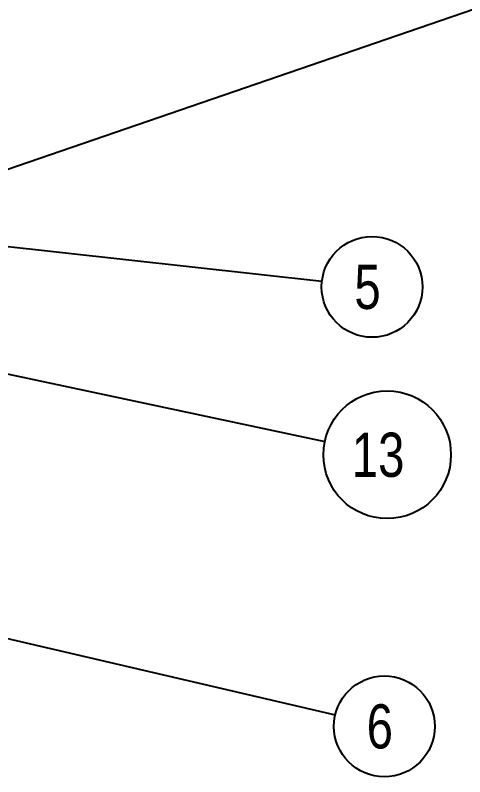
# Model space of a CAD drawing. Header units: millimetres. Extents: x 0 to 841, y 0 to 594.
# Drawn here: x 515.3 to 545.8, y 357.4 to 409.1 of the extents above; entities that cross this region are included whole.
import ezdxf

# ---------------------------------------------------------------- set-up
doc = ezdxf.new("R2010")
doc.units = ezdxf.units.MM
doc.header["$LTSCALE"] = 46.255
doc.layers.get('0').update_dxf_attribs({"linetype": 'CONTINUOUS'})
doc.layers.add('DETAIL', color=7, linetype='CONTINUOUS')
doc.styles.get("Standard").update_dxf_attribs({"font": 'txt', "width": 0.8})
doc.dimstyles.get("Standard").update_dxf_attribs({"dimtxt": 3, "dimasz": 2.1, "dimexe": 2, "dimexo": 1, "dimtad": 1, "dimzin": 0, "dimdsep": 46, "dimtxsty": 'STANDARD', "dimblk": '_FILLED', "dimblk1": '_FILLED', "dimblk2": '_FILLED', "dimcen": 0.09, "dimazin": 0, "dimtol": 1, "dimtp": 0.01, "dimtm": 0.01, "dimtfac": 1, "dimtofl": 0, "dimtmove": 0, "dimatfit": 3, "dimldrblk": '_FILLED', "dimfxl": 1, "dimtolj": 1, "dimtzin": 0, "dimarcsym": 0})

# ---------------------------------------------------------------- blocks, each defined once
blk = doc.blocks.new('_FILLED')
at = {"color": 0, "linetype": 'BYBLOCK'}
blk.add_solid([(0, 0), (-1, 0.167), (-1, -0.167)], dxfattribs=at)
blk = doc.blocks.new('BALLOON_BL8', base_point=(540.361, 360.821))
at = {"layer": 'DETAIL', "color": 2, "linetype": 'CONTINUOUS'}
blk.add_circle((540.361, 360.821), 3.421, dxfattribs=at)
at = {"layer": 'DETAIL', "color": 2, "linetype": 'CONTINUOUS', "insert": (539.161, 362.321), "char_height": 3, "width": 2.4, "attachment_point": 1, "line_spacing_factor": 0.9}
blk.add_mtext('6', dxfattribs=at)
blk = doc.blocks.new('BALLOON_BL9', base_point=(539.526, 390.64))
at = {"layer": 'DETAIL', "color": 2, "linetype": 'CONTINUOUS'}
blk.add_circle((539.526, 390.64), 3.421, dxfattribs=at)
at = {"layer": 'DETAIL', "color": 2, "linetype": 'CONTINUOUS', "insert": (538.326, 392.14), "char_height": 3, "width": 2.4, "attachment_point": 1, "line_spacing_factor": 0.9}
blk.add_mtext('5', dxfattribs=at)
blk = doc.blocks.new('BALLOON_BL18', base_point=(540.552, 379.249))
at = {"layer": 'DETAIL', "color": 2, "linetype": 'CONTINUOUS'}
blk.add_circle((540.552, 379.249), 4.33, dxfattribs=at)
at = {"layer": 'DETAIL', "color": 2, "linetype": 'CONTINUOUS', "insert": (538.152, 380.749), "char_height": 3, "width": 4.8, "attachment_point": 1, "line_spacing_factor": 0.9}
blk.add_mtext('13', dxfattribs=at)

msp = doc.modelspace()

# ---------------------------------------------------------------- block references
at = {"layer": 'DETAIL', "color": 2, "linetype": 'CONTINUOUS'}
for name, p in [('BALLOON_BL9', (539.526, 390.64)), ('BALLOON_BL18', (540.552, 379.249)), ('BALLOON_BL8', (540.361, 360.821))]:
    msp.add_blockref(name, p, dxfattribs=at)

# ---------------------------------------------------------------- leaders
for points in [[(507.209, 396.027), (566.513, 416.382)], [(494.468, 395.642), (536.126, 391.017)], [(512.618, 385.183), (536.317, 380.148)], [(508.947, 368.154), (537.029, 361.599)]]:
    msp.add_leader(points, dimstyle='STANDARD', override={"dimtad": 0}, dxfattribs=at)

doc.saveas('drawing.dxf')
